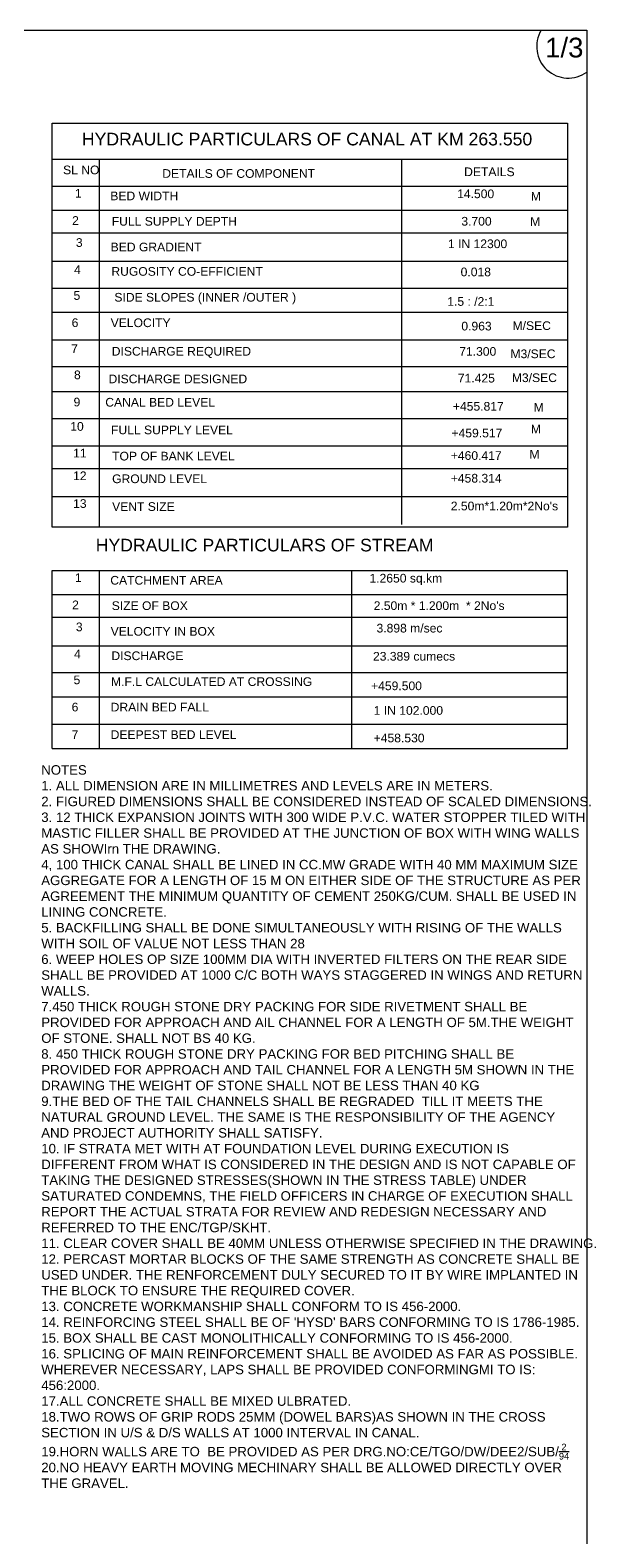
# Model space of a CAD drawing. Header units: millimetres. Extents: x 5124 to 6568637, y 2311 to 91879094.
# Drawn here: x 3571546 to 3578723, y 45939093 to 45958208 of the extents above; entities that cross this region are included whole.
import ezdxf

# ---------------------------------------------------------------- set-up
doc = ezdxf.new("R2010")
doc.units = ezdxf.units.MM
doc.header["$MEASUREMENT"] = 0
for name, color, linetype in [('DIMENSION', 7, 'Continuous'), ('DRAWING', 7, 'Continuous'), ('TEXT', 7, 'Continuous')]:
    doc.layers.add(name, color=color, linetype=linetype)
doc.styles.get("Standard").update_dxf_attribs({"font": 'arial.ttf', "height": 120})

msp = doc.modelspace()

# ---------------------------------------------------------------- linework, layer by layer
at = {"layer": 'DIMENSION'}
msp.add_lwpolyline([(3576262.2, 45951938.2), (3576262.2, 45956570.3)], dxfattribs=at)
at = {"layer": 'DRAWING'}
msp.add_lwpolyline([(3532836, 45958207.5), (3578609.5, 45958207.5), (3578609.5, 45929346.5), (3532836, 45929346.5)], close=True, dxfattribs=at)
msp.add_lwpolyline([(3578364, 45957028.2), (3578364, 45951907.2)], dxfattribs=at)
msp.add_arc((3578373, 45958001), 401.2, 149.02429, 306.11769, dxfattribs=at)
at = {"layer": 'TEXT'}
for points in [[(3578364, 45951907.2), (3571824.4, 45951907.2), (3571824.4, 45957028.2), (3578364, 45957028.2)], [(3571824.4, 45956570.3), (3578364, 45956570.3)], [(3572427.8, 45951905), (3572427.8, 45956564.3)], [(3571824.4, 45956231.6), (3578364, 45956231.6)], [(3571824.4, 45955923.7), (3578364, 45955923.7)], [(3571824.4, 45955636.2), (3578364, 45955636.2)], [(3571824.4, 45955277), (3578364, 45955277)], [(3571824.4, 45954938.3), (3578364, 45954938.3)], [(3571824.4, 45954630.3), (3578364, 45954630.3)], [(3571824.4, 45954281.3), (3578364, 45954281.3)], [(3571824.4, 45953942.6), (3578364, 45953942.6)], [(3571824.4, 45953624.4), (3578364, 45953624.4)], [(3571824.4, 45953285.6), (3578364, 45953285.6)], [(3571824.4, 45952936.6), (3578364, 45952936.6)], [(3571824.4, 45952649.2), (3578364, 45952649.2)], [(3571824.4, 45952297.1), (3578364, 45952297.1)], [(3571824.4, 45949100.3), (3571824.4, 45951358.5)], [(3571824.4, 45951358.5), (3578364, 45951358.5)], [(3572427.8, 45949100.3), (3572427.8, 45951358.5)], [(3575628.9, 45949100.3), (3575628.9, 45951358.5)], [(3578364, 45949100.3), (3578364, 45951358.5)], [(3571824.4, 45951050.6), (3578364, 45951050.6)], [(3571824.4, 45950763.2), (3578364, 45950763.2)], [(3571824.4, 45950403.9), (3578364, 45950403.9)], [(3571824.4, 45950065.2), (3578364, 45950065.2)], [(3571824.4, 45949757.2), (3578364, 45949757.2)], [(3571824.4, 45949408.2), (3578364, 45949408.2)], [(3571824.4, 45949408.2), (3578364, 45949408.2)], [(3571824.4, 45949100.3), (3578364, 45949100.3)]]:
    msp.add_lwpolyline(points, dxfattribs=at)

# ---------------------------------------------------------------- texts
at = {"layer": 'DRAWING', "insert": (3571687, 45948888.5), "char_height": 120, "width": 6889.647, "attachment_point": 1}
msp.add_mtext("\\A1;NOTES \\P1. ALL DIMENSION ARE IN MILLIMETRES AND LEVELS ARE IN METERS. \\P2. FIGURED DIMENSIONS SHALL BE CONSIDERED INSTEAD OF SCALED DIMENSIONS.  \\P3. 12 THICK EXPANSION JOINTS WITH 300 WIDE P.V.C. WATER STOPPER TILED WITH MASTIC FILLER SHALL BE PROVIDED AT THE JUNCTION OF BOX WITH WING WALLS AS SHOWIrn THE DRAWING. \\P4, 100 THICK CANAL SHALL BE LINED IN CC.MW GRADE WITH 40 MM MAXIMUM SIZE AGGREGATE FOR A LENGTH OF 15 M ON EITHER SIDE OF THE STRUCTURE AS PER AGREEMENT THE MINIMUM QUANTITY OF CEMENT 250KG/CUM. SHALL BE USED IN LINING CONCRETE. \\P5. BACKFILLING SHALL BE DONE SIMULTANEOUSLY WITH RISING OF THE WALLS WITH SOIL OF VALUE NOT LESS THAN 28 \\P6. WEEP HOLES OP SIZE 100MM DIA WITH INVERTED FILTERS ON THE REAR SIDE SHALL BE PROVIDED AT 1000 C/C BOTH WAYS STAGGERED IN WINGS AND RETURN WALLS. \\P7.450 THICK ROUGH STONE DRY PACKING FOR SIDE RIVETMENT SHALL BE PROVIDED FOR APPROACH AND AIL CHANNEL FOR A LENGTH OF 5M.THE WEIGHT OF STONE. SHALL NOT BS 40 KG.\\P8. 450 THICK ROUGH STONE DRY PACKING FOR BED PITCHING SHALL BE PROVIDED FOR APPROACH AND TAIL CHANNEL FOR A LENGTH 5M SHOWN IN THE DRAWING THE WEIGHT OF STONE SHALL NOT BE LESS THAN 40 KG \\P9.THE BED OF THE TAIL CHANNELS SHALL BE REGRADED  TILL IT MEETS THE NATURAL GROUND LEVEL. THE SAME IS THE RESPONSIBILITY OF THE AGENCY AND PROJECT AUTHORITY SHALL SATISFY. \\P10. IF STRATA MET WITH AT FOUNDATION LEVEL DURING EXECUTION IS DIFFERENT FROM WHAT IS CONSIDERED IN THE DESIGN AND IS NOT CAPABLE OF TAKING THE DESIGNED STRESSES(SHOWN IN THE STRESS TABLE) UNDER SATURATED CONDEMNS, THE FIELD OFFICERS IN CHARGE OF EXECUTION SHALL REPORT THE ACTUAL STRATA FOR REVIEW AND REDESIGN NECESSARY AND REFERRED TO THE ENC/TGP/SKHT. \\P11. CLEAR COVER SHALL BE 40MM UNLESS OTHERWISE SPECIFIED IN THE DRAWING. \\P12. PERCAST MORTAR BLOCKS OF THE SAME STRENGTH AS CONCRETE SHALL BE USED UNDER. THE RENFORCEMENT DULY SECURED TO IT BY WIRE IMPLANTED IN THE BLOCK TO ENSURE THE REQUIRED COVER. \\P13. CONCRETE WORKMANSHIP SHALL CONFORM TO IS 456-2000. \\P14. REINFORCING STEEL SHALL BE OF 'HYSD' BARS CONFORMING TO IS 1786-1985. \\P15. BOX SHALL BE CAST MONOLITHICALLY CONFORMING TO IS 456-2000. \\P16. SPLICING OF MAIN REINFORCEMENT SHALL BE AVOIDED AS FAR AS POSSIBLE. WHEREVER NECESSARY, LAPS SHALL BE PROVIDED CONFORMINGMI TO IS: 456:2000.\\P17.ALL CONCRETE SHALL BE MIXED ULBRATED.\\P18.TWO ROWS OF GRIP RODS 25MM (DOWEL BARS)AS SHOWN IN THE CROSS SECTION IN U/S & D/S WALLS AT 1000 INTERVAL IN CANAL. \\P19.HORN WALLS ARE TO  BE PROVIDED AS PER DRG.NO:CE/TGO/DW/DEE2/SUB/{\\H0.7x;\\S2/94;}\\P20.NO HEAVY EARTH MOVING MECHINARY SHALL BE ALLOWED DIRECTLY OVER THE GRAVEL.", dxfattribs=at)
at = {"layer": 'TEXT'}
for s, height, p in [('1/3', 250, (3578079.1, 45957861.6)), ('HYDRAULIC PARTICULARS OF CANAL AT KM 263.550', 160, (3572202.3, 45956746.4)), ('SL NO', 110, (3571964, 45956380.5)), ('DETAILS ', 110, (3577051.6, 45956356.5)), ('DETAILS OF COMPONENT ', 110, (3573222.4, 45956335.2)), ('1', 110, (3572114.3, 45956083.7)), ('BED WIDTH ', 110, (3572562.9, 45956051)), ('14.500', 110, (3576962.5, 45956077.4)), ('M', 110, (3577897.9, 45956047)), ('2', 110, (3572078.6, 45955739.1)), ('FULL SUPPLY DEPTH ', 110, (3572581.1, 45955729)), ('3.700', 110, (3577016.1, 45955729.5)), ('M', 110, (3577889, 45955725.9)), ('3', 110, (3572126.2, 45955459.8)), ('BED GRADIENT', 110, (3572567.6, 45955403.3)), ('1 IN 12300', 110, (3576846.4, 45955444.1)), ('4', 110, (3572102.4, 45955115.2)), ('RUGOSITY CO-EFFICIENT ', 110, (3572576.7, 45955093.8)), ('0.018', 110, (3577007.1, 45955087.3)), ('5', 110, (3572096.5, 45954788.4)), (' SIDE SLOPES (INNER /OUTER )', 110, (3572572.2, 45954766)), ('1.5 : /2:1', 110, (3576837.5, 45954712.7)), ('6', 110, (3572072.7, 45954443.8)), ('VELOCITY ', 110, (3572567.6, 45954442.7)), ('0.963', 110, (3577016.1, 45954400.5)), ('M/SEC', 110, (3577665.8, 45954405.8)), ('7', 110, (3572066.9, 45954114.9)), ('DISCHARGE REQUIRED ', 110, (3572581.4, 45954081.4)), ('71.300', 110, (3576989.3, 45954079.4)), ('M3/SEC', 110, (3577639.1, 45954049)), ('8', 110, (3572102.6, 45953782.2)), ('DISCHARGE DESIGNED ', 110, (3572540.4, 45953730.9)), ('71.425', 110, (3576971.4, 45953740.4)), ('M3/SEC', 110, (3577656.9, 45953745.8)), ('9', 110, (3572096.6, 45953437.5)), ('CANAL BED LEVEL ', 110, (3572499.4, 45953434.9)), ('+455.817', 110, (3576908.9, 45953383.6)), ('M', 110, (3577933.7, 45953371.1)), ('10', 110, (3572055, 45953128.6)), ('FULL SUPPLY LEVEL ', 110, (3572572.3, 45953084.4)), ('+459.517', 110, (3576891.1, 45953044.7)), ('M', 110, (3577897.9, 45953094.6)), ('11', 110, (3572090.7, 45952789.9)), ('TOP OF BANK LEVEL ', 110, (3572585.9, 45952752)), ('+460.417', 110, (3576882.1, 45952759.3)), ('M', 110, (3577880.1, 45952773.5)), ('12', 110, (3572090.7, 45952502.5)), ('GROUND LEVEL', 110, (3572585.9, 45952464.6)), ('+458.314', 110, (3576882.1, 45952471.9)), ('13', 110, (3572090.7, 45952150.3)), ('VENT SIZE', 110, (3572585.9, 45952112.5)), ("2.50m*1.20m*2No's", 110, (3576882.1, 45952119.7)), ('HYDRAULIC PARTICULARS OF STREAM', 160, (3572378.2, 45951598.9)), ('1', 110, (3572114.3, 45951210.6)), ('1.2650 sq.km', 110, (3575850.5, 45951204.3)), ('CATCHMENT AREA', 110, (3572562.9, 45951177.9)), ('2', 110, (3572078.6, 45950866)), ('SIZE OF BOX', 110, (3572581.1, 45950855.9)), ("2.50m * 1.200m  * 2No's", 110, (3575904.1, 45950856.4)), ('3', 110, (3572126.2, 45950586.7)), ('VELOCITY IN BOX', 110, (3572567.6, 45950530.2)), ('3.898 m/sec', 110, (3575939.9, 45950571)), ('4', 110, (3572102.4, 45950242.1)), ('DISCHARGE', 110, (3572576.7, 45950220.7)), ('23.389 cumecs', 110, (3575895.1, 45950214.2)), ('5', 110, (3572096.5, 45949915.3)), ('M.F.L CALCULATED AT CROSSING', 110, (3572572.2, 45949892.9)), ('+459.500', 110, (3575871, 45949839.6)), ('6', 110, (3572072.7, 45949570.7)), ('DRAIN BED FALL', 110, (3572567.6, 45949569.6)), ('1 IN 102.000', 110, (3575904.1, 45949527.4)), ('7', 110, (3572072.7, 45949221.7)), ('DEEPEST BED LEVEL', 110, (3572567.6, 45949220.6)), ('+458.530', 110, (3575904.1, 45949178.4))]:
    msp.add_text(s, height=height, dxfattribs=at).set_placement(p)

doc.saveas('drawing.dxf')
